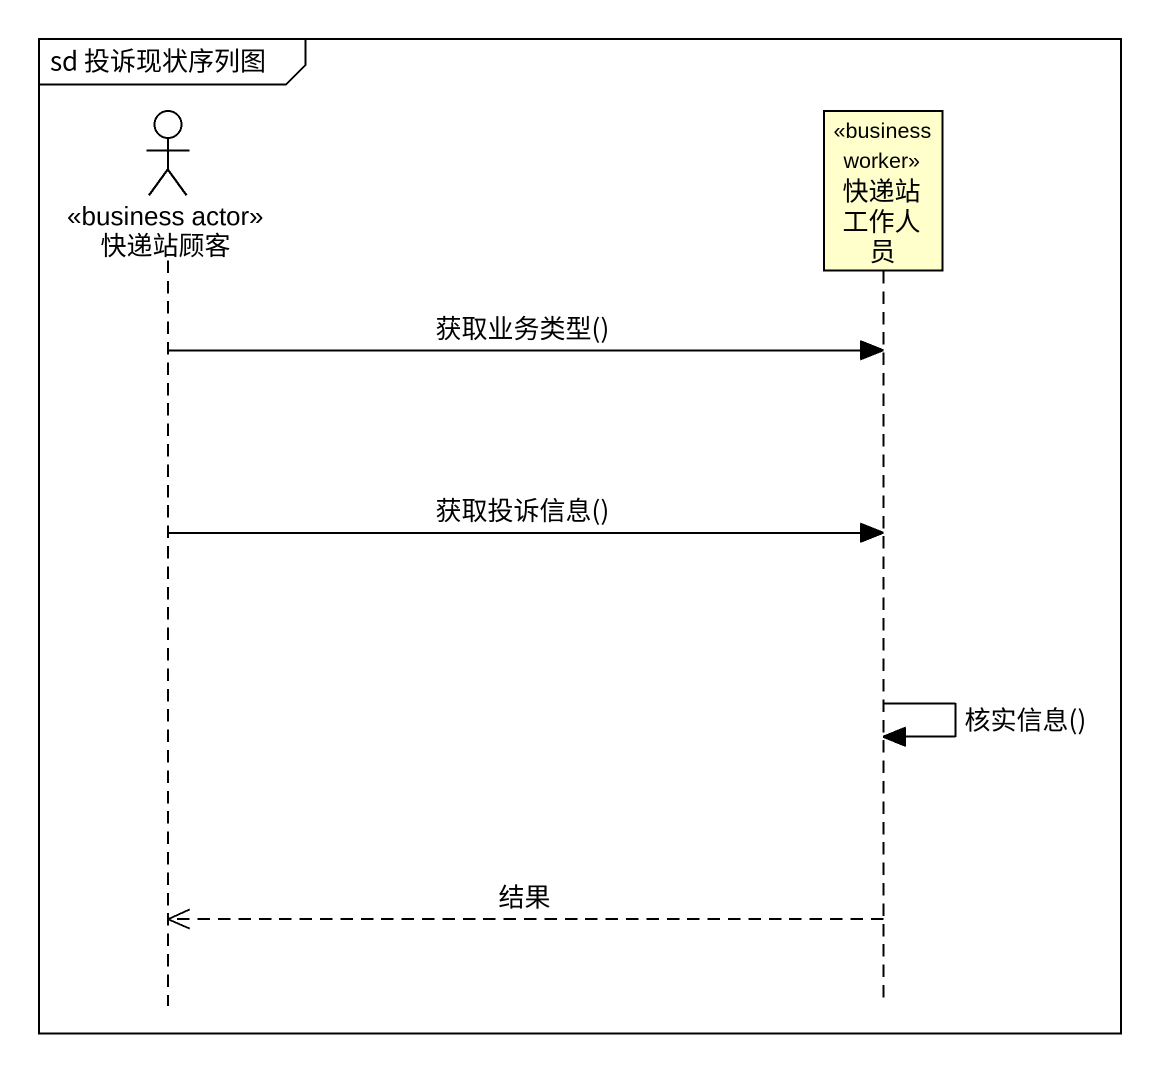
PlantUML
@startuml
mainframe sd 投诉现状序列图
hide footbox
actor 快递站顾客 <<business actor>>
participant 快递站工作人员 <<business worker>>

快递站顾客 -> 快递站工作人员 : 获取业务类型()
快递站顾客 -> 快递站工作人员 : 获取投诉信息()
快递站工作人员 -> 快递站工作人员 : 核实信息()
快递站工作人员 -->> 快递站顾客 : 结果
@enduml
